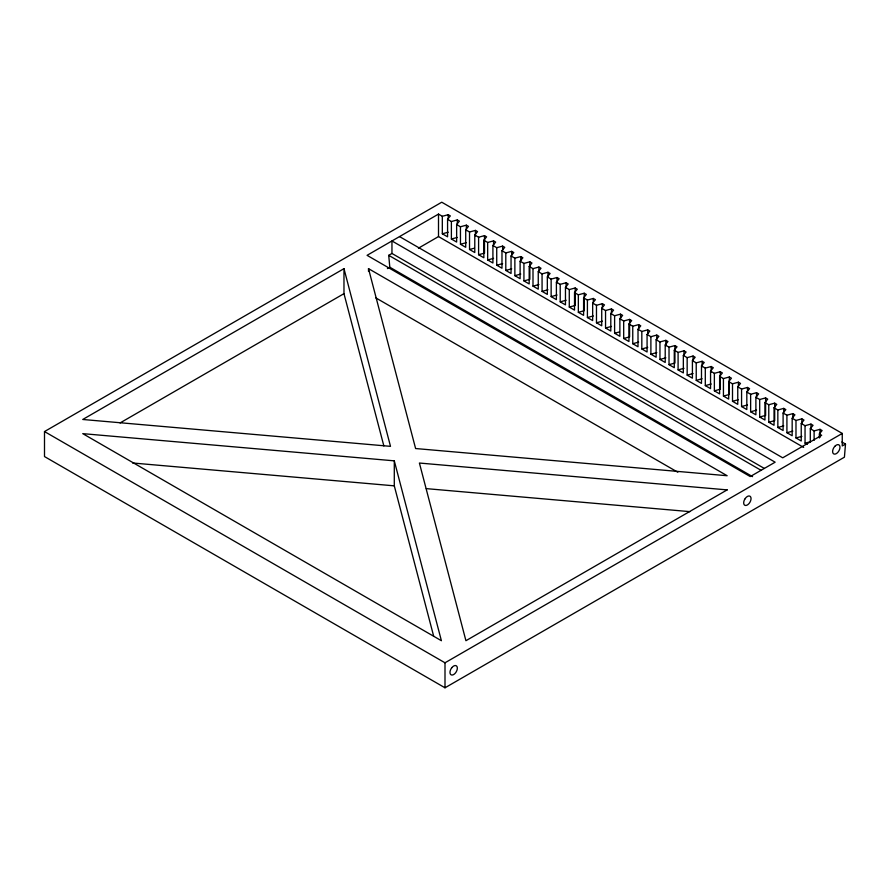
<?xml version="1.0" encoding="UTF-8"?>
<svg xmlns="http://www.w3.org/2000/svg" width="890" height="890" viewBox="0 0 890 890"><rect width="100%" height="100%" fill="white"/><g stroke="black" fill="none" stroke-linecap="round" stroke-linejoin="round"><path stroke-width="1.33" d="M845.5 444.066L844.421 457.182L445 687.792L44.5 456.559L44.5 431.561L441.752 202.208L842.252 433.441L842.252 445.935L845.5 444.066L841.895 441.974M442.319 216.292L442.319 233.792L447.57 236.818L447.57 219.318L450.329 215.914L448.226 214.701L442.319 216.292L438.503 214.09L367.069 255.33L750.248 476.562L775.145 462.188L391.956 240.956L391.956 253.461L764.332 468.44M451.386 221.521L451.386 239.021L456.648 242.058L456.637 224.558L459.396 221.143L457.293 219.93L451.386 221.521L447.57 219.318M460.453 226.761L460.464 244.261L465.715 247.287L465.715 229.787L468.463 226.383L466.36 225.17L460.453 226.761L456.637 224.558M469.531 231.99L469.531 249.489L474.782 252.526L474.782 235.027L477.53 231.623L475.427 230.399L469.531 231.99L465.715 229.787M478.598 237.23L478.598 254.729L483.849 257.755L483.849 240.256L486.596 236.851L484.494 235.639L478.598 237.23L474.782 235.027M487.664 242.458L487.664 259.958L492.915 262.995L492.915 245.495L495.663 242.091L493.561 240.879L487.664 242.458L483.849 240.256M496.731 247.698L496.731 265.198L501.982 268.224L501.982 250.735L504.73 247.32L502.628 246.107L496.731 247.698L492.915 245.495M505.798 252.938L505.798 270.427L511.049 273.464L511.049 255.964L513.808 252.56L511.694 251.347L505.798 252.938L501.982 250.735M514.865 258.167L514.865 275.666L520.116 278.704L520.116 261.204L522.875 257.788L520.772 256.576L514.865 258.167L511.049 255.964M523.932 263.407L523.932 280.906L529.183 283.932L529.183 266.433L531.942 263.028L529.839 261.816L523.932 263.407L520.116 261.204M532.999 268.635L532.999 286.135L538.261 289.172L538.25 271.673L541.009 268.257L538.906 267.045L532.999 268.635L529.183 266.433M542.066 273.875L542.077 291.375L547.328 294.401L547.328 276.901L550.076 273.497L547.973 272.284L542.066 273.875L538.25 271.673M551.144 279.104L551.144 296.604L556.395 299.641L556.395 282.141L559.143 278.737L557.04 277.513L551.144 279.104L547.328 276.901M560.211 284.344L560.211 301.844L565.462 304.87L565.462 287.37L568.209 283.966L566.107 282.753L560.211 284.344L556.395 282.141M569.277 289.573L569.277 307.072L574.528 310.109L574.528 292.61L577.276 289.205L575.174 287.993L569.277 289.573L565.462 287.37M578.344 294.812L578.344 312.312L583.595 315.338L583.595 297.839L586.343 294.434L584.24 293.222L578.344 294.812L574.528 292.61M587.411 300.041L587.411 317.541L592.662 320.578L592.662 303.078L595.421 299.674L593.319 298.462L587.411 300.041L583.595 297.839M596.478 305.281L596.478 322.781L601.729 325.807L601.729 308.318L604.488 304.903L602.385 303.69L596.478 305.281L592.662 303.078M605.545 310.521L605.545 328.01L610.807 331.047L610.796 313.547L613.555 310.143L611.452 308.93L605.545 310.521L601.729 308.318M614.612 315.75L614.612 333.249L619.874 336.286L619.874 318.787L622.622 315.372L620.519 314.159L614.612 315.75L610.796 313.547M623.679 320.99L623.69 338.489L628.941 341.515L628.941 324.016L631.689 320.611L629.586 319.399L623.679 320.99L619.874 318.787M632.757 326.218L632.757 343.718L638.008 346.755L638.008 329.255L640.756 325.851L638.653 324.627L632.757 326.218L628.941 324.016M641.823 331.458L641.823 348.958L647.075 351.984L647.075 334.484L649.822 331.08L647.72 329.867L641.823 331.458L638.008 329.255M650.89 336.687L650.89 354.187L656.141 357.224L656.141 339.724L658.889 336.32L656.787 335.096L650.89 336.687L647.075 334.484M659.957 341.927L659.957 359.426L665.208 362.453L665.208 344.953L667.956 341.549L665.854 340.336L659.957 341.927L656.141 339.724M669.024 347.156L669.024 364.655L674.275 367.692L674.275 350.193L677.034 346.789L674.931 345.576L669.024 347.156L665.208 344.953M678.091 352.396L678.091 369.895L683.342 372.921L683.342 355.433L686.101 352.017L683.998 350.805L678.091 352.396L674.275 350.193M687.158 357.635L687.158 375.124L692.42 378.161L692.409 360.661L695.168 357.257L693.065 356.045L687.158 357.635L683.342 355.433M696.225 362.864L696.236 380.364L701.487 383.401L701.487 365.901L704.235 362.486L702.132 361.273L696.225 362.864L692.409 360.661M705.303 368.104L705.303 385.604L710.554 388.63L710.554 371.13L713.302 367.726L711.199 366.513L705.303 368.104L701.487 365.901M714.37 373.333L714.37 390.832L719.621 393.87L719.621 376.37L722.369 372.955L720.266 371.742L714.37 373.333L710.554 371.13M723.437 378.573L723.437 396.072L728.688 399.098L728.688 381.599L731.435 378.194L729.333 376.982L723.437 378.573L719.621 376.37M732.503 383.801L732.503 401.301L737.754 404.338L737.754 386.839L740.502 383.434L738.4 382.211L732.503 383.801L728.688 381.599M741.57 389.041L741.57 406.541L746.821 409.567L746.821 392.067L749.58 388.663L747.466 387.45L741.57 389.041L737.754 386.839M750.637 394.27L750.637 411.77L755.888 414.807L755.888 397.307L758.647 393.903L756.544 392.69L750.637 394.27L746.821 392.067M759.704 399.51L759.704 417.01L764.955 420.036L764.955 402.536L767.714 399.132L765.611 397.919L759.704 399.51L755.888 397.307M768.771 404.739L768.771 422.238L774.033 425.275L774.033 407.776L776.781 404.372L774.678 403.159L768.771 404.739L764.955 402.536M777.838 409.978L777.849 427.478L783.1 430.515L783.1 413.016L785.848 409.6L783.745 408.388L777.838 409.978L774.033 407.776M786.916 415.218L786.916 432.707L792.167 435.744L792.167 418.244L794.915 414.84L792.812 413.628L786.916 415.218L783.1 413.016M795.983 420.447L795.983 437.947L801.234 440.984L801.234 423.484L803.981 420.069L801.879 418.856L795.983 420.447L792.167 418.244M810.301 442.174L810.301 428.713L813.048 425.309L810.946 424.096L805.049 425.687L801.234 423.484M819.367 437.991L819.367 433.953L822.115 430.549L820.013 429.325L814.116 430.916L810.301 428.713M343.974 268.658L82.748 419.479L390.499 446.346L343.974 268.658L343.974 293.655L383.857 445.957M752.562 476.639L389.798 267.2L388.719 255.33L391.956 253.461M418.434 248.177L438.503 236.584L803.67 447.414M120.061 422.939L343.974 293.655M387.406 268.591L389.798 267.2M44.5 431.561L445 662.794L842.252 433.441M442.319 233.792L448.226 232.201M451.386 239.021L457.293 237.43M460.464 244.261L466.36 242.67M469.531 249.489L474.248 248.221M478.598 254.729L484.494 253.138L484.494 235.639M487.664 259.958L493.561 258.367M496.731 265.198L502.628 263.607M505.798 270.427L511.705 268.847M514.865 275.666L520.772 274.076M523.932 280.906L529.839 279.315L529.839 261.816M532.999 286.135L538.906 284.544M542.077 291.375L547.973 289.784M551.144 296.604L557.04 295.013M560.211 301.844L566.107 300.253M569.277 307.072L575.174 305.481L575.174 287.993M578.344 312.312L584.252 310.721L584.24 293.222M587.411 317.541L593.319 315.961M596.478 322.781L602.385 321.19M605.545 328.01L611.452 326.43M614.612 333.249L619.34 331.981M623.69 338.489L629.586 336.898L629.586 319.399M632.757 343.718L638.653 342.127M641.823 348.958L647.72 347.367M650.89 354.187L656.787 352.596M659.957 359.426L665.865 357.836M669.024 364.655L674.931 363.064L674.931 345.576M678.091 369.895L683.998 368.304M687.158 375.124L693.065 373.544M696.236 380.364L702.132 378.773M705.303 385.604L711.199 384.013M714.37 390.832L720.266 389.242L720.266 371.742M723.437 396.072L729.333 394.481L729.333 376.982M732.503 401.301L738.4 399.71M741.57 406.541L747.478 404.95M750.637 411.77L756.544 410.179M759.704 417.01L765.611 415.419L765.611 397.919M768.771 422.238L774.678 420.659L774.678 403.159M777.849 427.478L783.745 425.887M786.916 432.707L792.812 431.127M795.983 437.947L801.879 436.356M805.049 425.687L805.049 443.187L809.767 441.907M394.292 460.842L82.748 433.641L441.396 640.711L394.292 460.842L394.292 485.84L433.664 636.172M132.588 462.989L394.292 485.84M426.299 488.632L689.895 511.639M805.049 443.187L807.152 444.399M399.543 236.584L782.722 457.816L821.681 435.31L819.367 433.953M388.719 255.33L761.084 470.32M368.505 268.658L727.152 475.727L415.608 448.538L368.505 268.658L368.505 271.439M375.725 297.827L677.813 472.234M820.013 429.325L820.013 437.402M814.116 430.916L814.116 440.339M810.946 424.096L810.946 429.481M801.879 418.856L801.879 424.241M792.812 413.628L792.812 417.666M783.745 408.388L783.745 412.426M756.544 392.69L756.544 396.729M747.466 387.45L747.478 391.489M738.4 382.211L738.4 386.249M711.199 366.513L711.199 371.898M702.132 361.273L702.132 366.658M693.065 356.045L693.065 361.429M683.998 350.805L683.998 354.843M665.854 340.336L665.854 345.721M656.787 335.096L656.787 339.135M647.72 329.867L647.72 333.906M638.653 324.627L638.653 328.666M620.519 314.159L620.519 319.543M611.452 308.93L611.452 314.315M602.385 303.69L602.385 307.729M593.319 298.462L593.319 302.5M566.107 282.753L566.107 288.137M557.04 277.513L557.04 282.898M547.973 272.284L547.973 276.323M538.906 267.045L538.906 271.083M520.772 256.576L520.772 260.614M511.694 251.347L511.705 255.386M502.628 246.107L502.628 250.146M493.561 240.879L493.561 244.917M475.427 230.399L475.427 235.783M466.36 225.17L466.36 230.555M457.293 219.93L457.293 225.315M448.226 214.701L448.226 218.74M445 662.794L445 687.792M438.503 214.09L438.503 236.584M744.763 499.223L744.173 500.436A5.207 3.004 -60 0 0 745.119 505.387A5.207 3.004 -60 0 0 749.959 502.227L750.548 501.003A5.207 3.004 -60 0 0 749.602 496.053A5.207 3.004 -60 0 0 744.763 499.223M451.82 667.667L451.052 668.79A5.207 3.004 -60 0 0 450.741 674.564A5.207 3.004 -60 0 0 455.502 672.907L456.259 671.794A5.207 3.004 -60 0 0 456.581 666.02A5.207 3.004 -60 0 0 451.82 667.667M835.343 445.823L834.464 446.758A5.207 3.004 -60 0 0 832.895 452.966A5.207 3.004 -60 0 0 837.256 452.932L838.135 451.998A5.207 3.004 -60 0 0 839.704 445.79A5.207 3.004 -60 0 0 835.343 445.823M727.152 489.889L465.926 640.711L419.401 463.034L727.152 489.889"/></g></svg>
